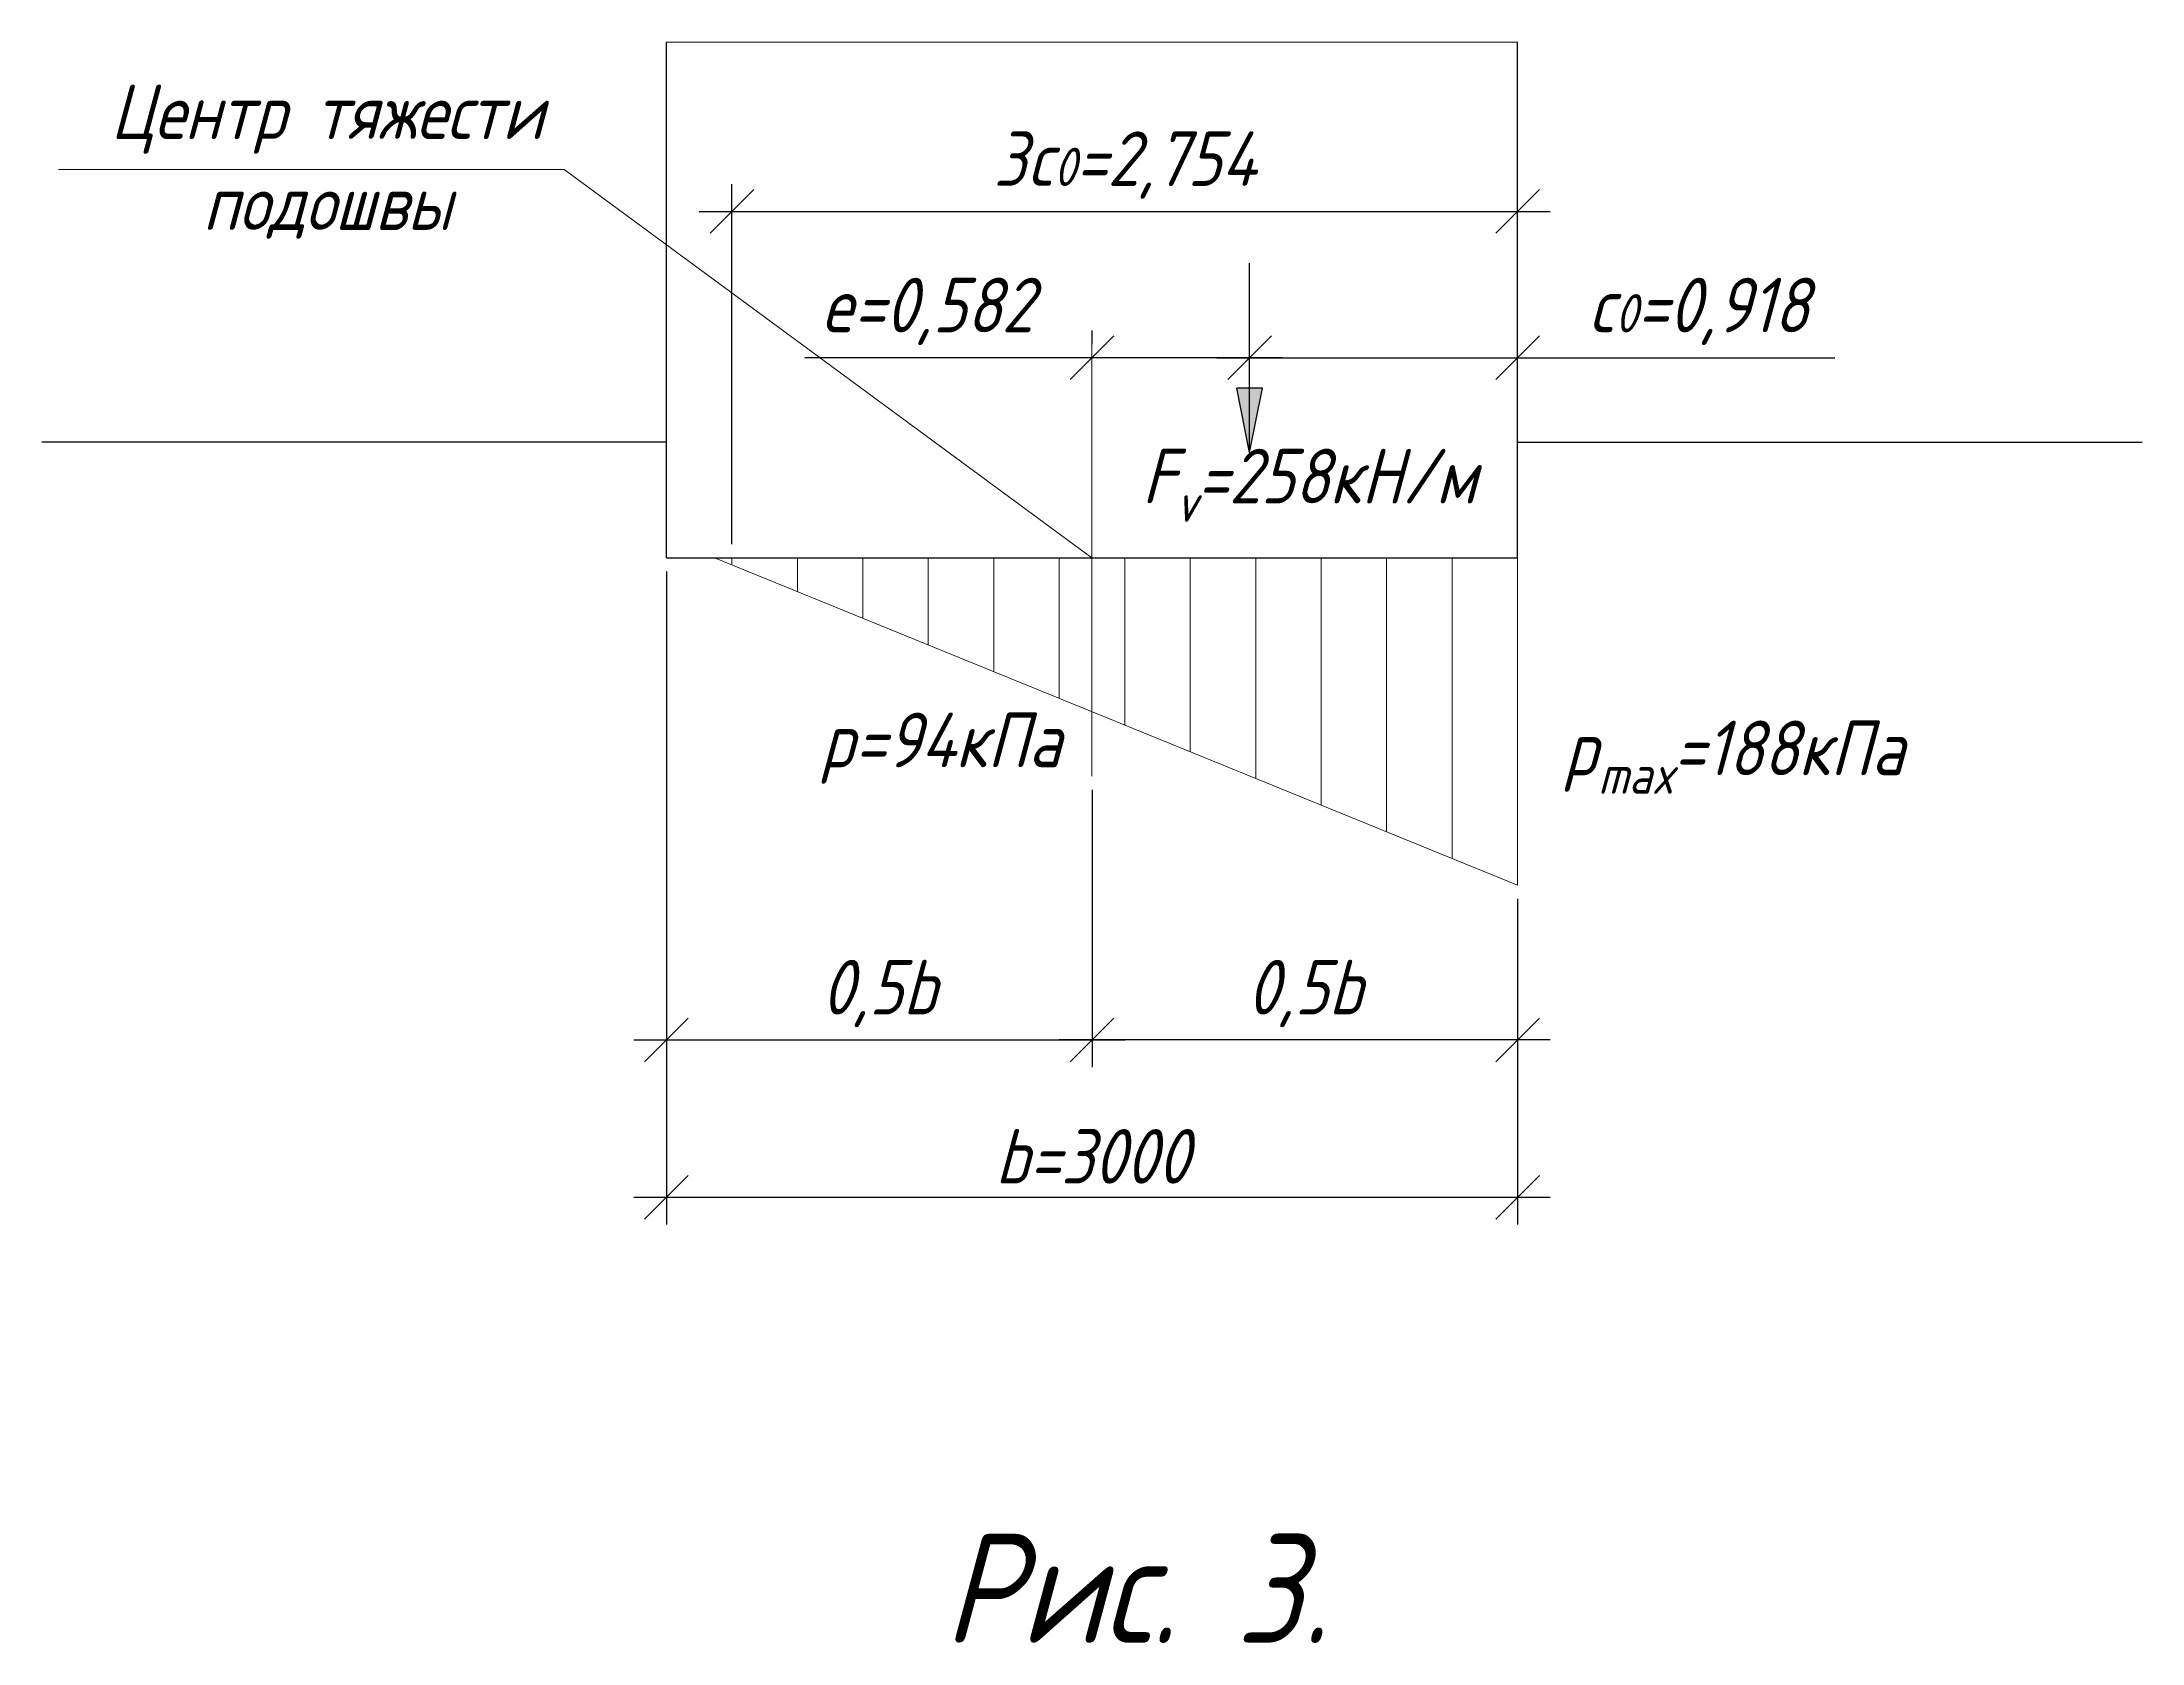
# Model space of a CAD drawing. Header units: millimetres. Extents: x -1004 to 900128, y -352756 to 107728.
# Drawn here: x 450802 to 460425, y -124171 to -116837 of the extents above; entities that cross this region are included whole.
import ezdxf

# ---------------------------------------------------------------- set-up
doc = ezdxf.new("R2010")
doc.units = ezdxf.units.MM
doc.linetypes.add('ACAD_ISO04W100', pattern=[30, 24, -3, 0, -3])
for name, color, linetype, lineweight in [('axles', 152, 'ACAD_ISO04W100', 20), ('basic', 95, 'Continuous', 30), ('size', 45, 'Continuous', 20), ('text', 13, 'Continuous', 20), ('thin', 153, 'Continuous', 18)]:
    doc.layers.add(name, color=color, linetype=linetype, lineweight=lineweight)
doc.styles.add('Structures', font='isocpeur.ttf', dxfattribs={"width": 0.85, "oblique": 15})
doc.styles.add('structures 5', font='isocpeur.ttf', dxfattribs={"width": 0.85, "oblique": 15, "height": 5})
doc.dimstyles.new('structures 3.5', dxfattribs={"dimtxt": 3.5, "dimasz": 2, "dimexe": 1.25, "dimexo": 0.625, "dimtad": 1, "dimtxsty": 'Structures', "dimblk": 'OBLIQUE', "dimcen": 2.5, "dimdle": 1.5, "dimadec": 0, "dimazin": 0, "dimtfac": 1, "dimtmove": 0, "dimatfit": 3, "dimfxl": 1, "dimarcsym": 0})

# ---------------------------------------------------------------- blocks, each defined once
blk = doc.blocks.new('_Oblique')
at = {"color": 0, "linetype": 'ByBlock', "lineweight": -2}
blk.add_line((-0.5, -0.5), (0.5, 0.5), dxfattribs=at)
blk = doc.blocks.new('*D716')
at = {"layer": 'Defpoints', "color": 0, "transparency": 16777216}
for p in [(453663.6, -119199.6), (455613.6, -120199.6), (455613.6, -121408.3)]:
    blk.add_point(p, dxfattribs=at)
at = {"layer": 'size', "color": 0, "lineweight": -2, "transparency": 16777216}
for p, q in [((453663.6, -119262.1), (453663.6, -121533.3)), ((455613.6, -120262.1), (455613.6, -121533.3)), ((453513.6, -121408.3), (455763.6, -121408.3))]:
    blk.add_line(p, q, dxfattribs=at)
at = {"layer": 'size', "color": 0, "lineweight": -2, "transparency": 16777216, "xscale": 200, "yscale": 200, "zscale": 200, "rotation": 180}
blk.add_blockref('_Oblique', (453663.6, -121408.3), dxfattribs=at)
at = {"layer": 'size', "color": 0, "lineweight": -2, "transparency": 16777216, "xscale": 200, "yscale": 200, "zscale": 200}
blk.add_blockref('_Oblique', (455613.6, -121408.3), dxfattribs=at)
at = {"layer": 'size', "color": 0, "transparency": 16777216, "insert": (454638.6, -121195.8), "char_height": 250, "attachment_point": 5, "style": 'Structures'}
blk.add_mtext('0,5b', dxfattribs=at)
blk = doc.blocks.new('*D717')
at = {"layer": 'Defpoints', "color": 0, "transparency": 16777216}
for p in [(455613.6, -120199.6), (457563.6, -120699.6), (455613.6, -121408.3)]:
    blk.add_point(p, dxfattribs=at)
at = {"layer": 'size', "color": 0, "lineweight": -2, "transparency": 16777216}
for p, q in [((455613.6, -120262.1), (455613.6, -121533.3)), ((457563.6, -120762.1), (457563.6, -121533.3)), ((457713.6, -121408.3), (455463.6, -121408.3))]:
    blk.add_line(p, q, dxfattribs=at)
at = {"layer": 'size', "color": 0, "lineweight": -2, "transparency": 16777216, "xscale": 200, "yscale": 200, "zscale": 200, "rotation": 180}
blk.add_blockref('_Oblique', (455613.6, -121408.3), dxfattribs=at)
at = {"layer": 'size', "color": 0, "lineweight": -2, "transparency": 16777216, "xscale": 200, "yscale": 200, "zscale": 200}
blk.add_blockref('_Oblique', (457563.6, -121408.3), dxfattribs=at)
at = {"layer": 'size', "color": 0, "transparency": 16777216, "insert": (456588.6, -121195.8), "char_height": 250, "attachment_point": 5, "style": 'Structures'}
blk.add_mtext('0,5b', dxfattribs=at)
blk = doc.blocks.new('*D718')
at = {"layer": 'Defpoints', "color": 0, "transparency": 16777216}
for p in [(453663.6, -119199.6), (457563.6, -120699.6), (457563.6, -122129)]:
    blk.add_point(p, dxfattribs=at)
at = {"layer": 'size', "color": 0, "lineweight": -2, "transparency": 16777216}
for p, q in [((453663.6, -119262.1), (453663.6, -122254)), ((457563.6, -120762.1), (457563.6, -122254)), ((453513.6, -122129), (457713.6, -122129))]:
    blk.add_line(p, q, dxfattribs=at)
at = {"layer": 'size', "color": 0, "lineweight": -2, "transparency": 16777216, "xscale": 200, "yscale": 200, "zscale": 200, "rotation": 180}
blk.add_blockref('_Oblique', (453663.6, -122129), dxfattribs=at)
at = {"layer": 'size', "color": 0, "lineweight": -2, "transparency": 16777216, "xscale": 200, "yscale": 200, "zscale": 200}
blk.add_blockref('_Oblique', (457563.6, -122129), dxfattribs=at)
at = {"layer": 'size', "color": 0, "transparency": 16777216, "insert": (455613.6, -121941.5), "char_height": 250, "attachment_point": 5, "style": 'Structures'}
blk.add_mtext('b=3000', dxfattribs=at)
blk = doc.blocks.new('*D719')
at = {"layer": 'Defpoints', "color": 0, "transparency": 16777216}
for p in [(455613.6, -118283.6), (455613.6, -118283.6), (456335.6, -118283.6)]:
    blk.add_point(p, dxfattribs=at)
at = {"layer": 'size', "color": 0, "lineweight": -2, "transparency": 16777216}
for p, q in [((455613.6, -118221.1), (455613.6, -118158.6)), ((456335.6, -118221.1), (456335.6, -118158.6)), ((455613.6, -118283.6), (454297.2, -118283.6)), ((456485.6, -118283.6), (455613.6, -118283.6))]:
    blk.add_line(p, q, dxfattribs=at)
at = {"layer": 'size', "color": 0, "lineweight": -2, "transparency": 16777216, "xscale": 200, "yscale": 200, "zscale": 200, "rotation": 180}
blk.add_blockref('_Oblique', (455613.6, -118283.6), dxfattribs=at)
at = {"layer": 'size', "color": 0, "lineweight": -2, "transparency": 16777216, "xscale": 200, "yscale": 200, "zscale": 200}
blk.add_blockref('_Oblique', (456335.6, -118283.6), dxfattribs=at)
at = {"layer": 'size', "color": 0, "transparency": 16777216, "insert": (454855.4, -118071.1), "char_height": 250, "attachment_point": 5, "style": 'Structures'}
blk.add_mtext('e=0,582', dxfattribs=at)
blk = doc.blocks.new('*D720')
at = {"layer": 'Defpoints', "color": 0, "transparency": 16777216}
for p in [(457563.6, -118283.6), (456335.6, -118403.4), (457563.6, -118670.2)]:
    blk.add_point(p, dxfattribs=at)
at = {"layer": 'size', "color": 0, "lineweight": -2, "transparency": 16777216}
for p, q in [((456335.6, -118340.9), (456335.6, -118158.6)), ((457563.6, -118607.7), (457563.6, -118158.6)), ((456185.6, -118283.6), (457563.6, -118283.6)), ((457563.6, -118283.6), (459017.9, -118283.6))]:
    blk.add_line(p, q, dxfattribs=at)
at = {"layer": 'size', "color": 0, "lineweight": -2, "transparency": 16777216, "xscale": 200, "yscale": 200, "zscale": 200, "rotation": 180}
blk.add_blockref('_Oblique', (456335.6, -118283.6), dxfattribs=at)
at = {"layer": 'size', "color": 0, "lineweight": -2, "transparency": 16777216, "xscale": 200, "yscale": 200, "zscale": 200}
blk.add_blockref('_Oblique', (457563.6, -118283.6), dxfattribs=at)
at = {"layer": 'size', "color": 0, "transparency": 16777216, "insert": (458390.7, -118071.1), "char_height": 350, "attachment_point": 5, "style": 'Structures'}
blk.add_mtext('{\\H0.71429x;c\\H0.7x;\\S^ 0;\\H1.42857x;=0,918}', dxfattribs=at)
blk = doc.blocks.new('*D721')
at = {"layer": 'Defpoints', "color": 0, "transparency": 16777216}
for p in [(457563.6, -117613.1), (457563.6, -118280.4), (453963.6, -119199.6)]:
    blk.add_point(p, dxfattribs=at)
at = {"layer": 'size', "color": 0, "lineweight": -2, "transparency": 16777216}
for p, q in [((453963.6, -119137.1), (453963.6, -117488.1)), ((457563.6, -118217.9), (457563.6, -117488.1)), ((453813.6, -117613.1), (457713.6, -117613.1))]:
    blk.add_line(p, q, dxfattribs=at)
at = {"layer": 'size', "color": 0, "lineweight": -2, "transparency": 16777216, "xscale": 200, "yscale": 200, "zscale": 200, "rotation": 180}
blk.add_blockref('_Oblique', (453963.6, -117613.1), dxfattribs=at)
at = {"layer": 'size', "color": 0, "lineweight": -2, "transparency": 16777216, "xscale": 200, "yscale": 200, "zscale": 200}
blk.add_blockref('_Oblique', (457563.6, -117613.1), dxfattribs=at)
at = {"layer": 'size', "color": 0, "transparency": 16777216, "insert": (455763.6, -117400.6), "char_height": 350, "attachment_point": 5, "style": 'Structures'}
blk.add_mtext('{\\H0.71429x;3c\\H0.7x;\\S^ 0;\\H1.42857x;=2,754}', dxfattribs=at)

msp = doc.modelspace()

# ---------------------------------------------------------------- hatches: boundary and pattern name
at = {"layer": 'basic'}
h = msp.add_hatch(color=256, dxfattribs=at)
h.dxf.hatch_style = 1
h.paths.add_polyline_path([(456394.309, -118422.195), (456335.577, -118422.195), (456335.577, -118716.852)])
h.paths.add_polyline_path([(456335.577, -118422.195), (456276.846, -118422.195), (456335.577, -118716.852)])

# ---------------------------------------------------------------- linework, layer by layer
at = {"layer": 'axles', "ltscale": 0.1}
msp.add_line((455613.577, -120199.616), (455613.577, -118171.499), dxfattribs=at)
at = {"layer": 'basic'}
for p, q in [((453663.577, -119199.616), (453663.577, -116837.038)), ((457563.577, -119199.616), (457563.577, -116837.038)), ((456335.577, -118716.852), (456335.577, -117850.318)), ((456394.309, -118422.195), (456276.846, -118422.195)), ((456335.577, -118716.852), (456276.846, -118422.195)), ((456335.577, -118716.852), (456394.309, -118422.195)), ((453663.577, -118670.167), (450802.294, -118670.167)), ((457563.577, -118670.167), (460424.861, -118670.167)), ((453663.577, -119199.616), (457563.577, -119199.616))]:
    msp.add_line(p, q, dxfattribs=at)
for points in [[(453663.577, -118670.167), (450802.294, -118670.167)], [(457563.577, -118670.167), (460424.861, -118670.167)]]:
    msp.add_lwpolyline(points, dxfattribs=at)
at = {"layer": 'thin'}
for p, q in [((450878.127, -117420.361), (453194.761, -117420.361)), ((453194.761, -117420.361), (455613.577, -119199.616)), ((457563.577, -120699.616), (453883.577, -119199.616)), ((453963.577, -119199.616), (453963.577, -119232.225)), ((454263.577, -119199.616), (454263.577, -119354.508)), ((454563.577, -119199.616), (454563.577, -119476.79)), ((454863.577, -119199.616), (454863.577, -119599.073)), ((455163.577, -119199.616), (455163.577, -119721.356)), ((455463.577, -119199.616), (455463.577, -119843.638)), ((455763.577, -119199.616), (455763.577, -119965.921)), ((456063.577, -119199.616), (456063.577, -120088.203)), ((456363.577, -119199.616), (456363.577, -120210.486)), ((456663.577, -119199.616), (456663.577, -120332.769)), ((456963.577, -119199.616), (456963.577, -120455.051)), ((457263.577, -119199.616), (457263.577, -120577.334)), ((457563.577, -119199.616), (457563.577, -120699.616))]:
    msp.add_line(p, q, dxfattribs=at)
msp.add_lwpolyline([(453663.577, -116837.038), (457563.577, -116837.038)], dxfattribs=at)

# ---------------------------------------------------------------- texts
at = {"layer": 'text', "attachment_point": 5, "style": 'structures 5'}
for s, insert, char_height, width in [('\\A1;Центр тяжести подошвы', (452108.915, -117384.681), 250, 2558.84936), ('\\A1;F{\\H0.7x;\\S^ v;}=258кН/м', (456609.254, -118867.866), 250, 1992.91099), ('\\A1;p=94кПа', (454920.2, -120071.885), 250, 1273.24932), ('\\A1;p{\\H0.7x;\\S^ max;}=188кПа', (458554.277, -120113.268), 250, 1724.15503), ('Рис. 3.', (455815.154, -123920.744), 500, 2515.89751)]:
    msp.add_mtext(s, dxfattribs=dict(at, insert=insert, char_height=char_height, width=width))

# ---------------------------------------------------------------- dimensions: what is measured, and where the dimension line sits
at = {"layer": 'size'}
for base, p1, p2, text, picture, middle in [((457563.577, -117613.067), (453963.577, -119199.616), (457563.577, -118280.394), '{\\H0.71429x;3c\\H0.7x;\\S^ 0;\\H1.42857x;=2,754}', '*D721', (455763.577, -117400.566)), ((457563.577, -118283.585), (456335.577, -118403.438), (457563.577, -118670.167), '{\\H0.71429x;c\\H0.7x;\\S^ 0;\\H1.42857x;=0,918}', '*D720', (458390.746, -118071.084))]:
    dim = msp.add_linear_dim(base=base, p1=p1, p2=p2, text=text, dimstyle='structures 3.5', dxfattribs=at)
    dim.commit()
    dim.dimension.update_dxf_attribs({"geometry": picture, "text_midpoint": middle})
for base, p1, p2, text, picture, middle in [((455613.577, -118283.585), (456335.577, -118283.585), (455613.577, -118283.585), 'e=0,582', '*D719', (454855.396, -118071.085)), ((455613.577, -121408.328), (453663.577, -119199.616), (455613.577, -120199.616), '0,5b', '*D716', (454638.577, -121195.828)), ((457563.577, -122128.996), (453663.577, -119199.616), (457563.577, -120699.616), 'b=3000', '*D718', (455613.577, -121941.496))]:
    dim = msp.add_linear_dim(base=base, p1=p1, p2=p2, text=text, dimstyle='structures 3.5', override={"dimtxt": 2.5}, dxfattribs=at)
    dim.commit()
    dim.dimension.update_dxf_attribs({"geometry": picture, "text_midpoint": middle})
dim = msp.add_linear_dim(base=(455613.577, -121408.328), p1=(457563.577, -120699.616), p2=(455613.577, -120199.616), angle=180, text='0,5b', dimstyle='structures 3.5', override={"dimtxt": 2.5}, dxfattribs=at)
dim.commit()
dim.dimension.update_dxf_attribs({"geometry": '*D717', "text_midpoint": (456588.577, -121195.828)})

doc.saveas('drawing.dxf')
